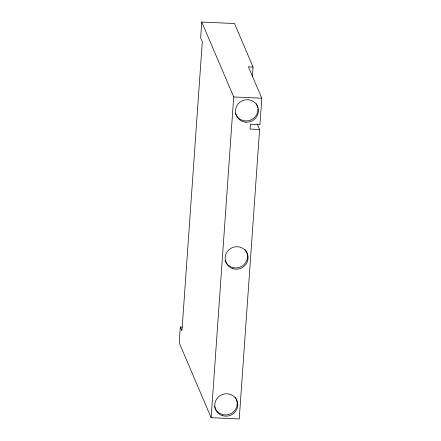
<?xml version="1.0" encoding="UTF-8"?>
<svg xmlns="http://www.w3.org/2000/svg" width="441" height="441" viewBox="0 0 441 441"><rect width="100%" height="100%" fill="white"/><g stroke="black" fill="none" stroke-linecap="round" stroke-linejoin="round"><path stroke-width="0.66" d="M182.348 327.101L180.303 327.007L179.195 342.778L211.14 417.682L239.243 418.95L259.606 129.494L257.197 123.844M252.384 76.536L253.051 67.038L234.496 23.527L201.757 22.05L200.649 37.821L202.303 41.691L181.951 330.877L180.303 327.007M211.14 417.682L233.708 96.954L201.757 22.05M253.051 67.038L248.415 66.828L261.805 98.222L259.947 124.682L250.4 124.252L250.058 129.064L259.606 129.494M233.708 96.954L261.805 98.222M257.197 105.586A11.538 11.179 -23.1 0 1 257.776 107.758M257.891 108.877A11.538 11.179 -23.1 0 1 248.3 120.751A11.538 11.179 -23.1 0 1 235.378 113.034M256.188 103.585A11.538 11.179 -23.1 0 1 256.987 105.068M245.119 249.578A11.538 11.179 -23.1 0 1 241.392 266.551A11.538 11.179 -23.1 0 1 225.097 260.245M236.051 398.543A11.538 11.179 -23.1 0 1 229.392 414.281A11.538 11.179 -23.1 0 1 214.464 406.111M235.136 397.043A11.538 11.179 -23.1 0 1 235.775 398.03M245.218 122.102A11.538 11.179 -23.1 0 0 257.654 106.639A11.538 11.179 -23.1 0 0 237.991 104.131A11.538 11.179 -23.1 0 0 245.218 122.102M222.54 415.665A11.538 11.179 -23.1 0 0 237.539 402.55A11.538 11.179 -23.1 0 0 218.725 396.652A11.538 11.179 -23.1 0 0 222.54 415.665M232.881 268.668A11.538 11.179 -23.1 0 0 247.881 255.554A11.538 11.179 -23.1 0 0 229.066 249.656A11.538 11.179 -23.1 0 0 232.881 268.668"/></g></svg>
